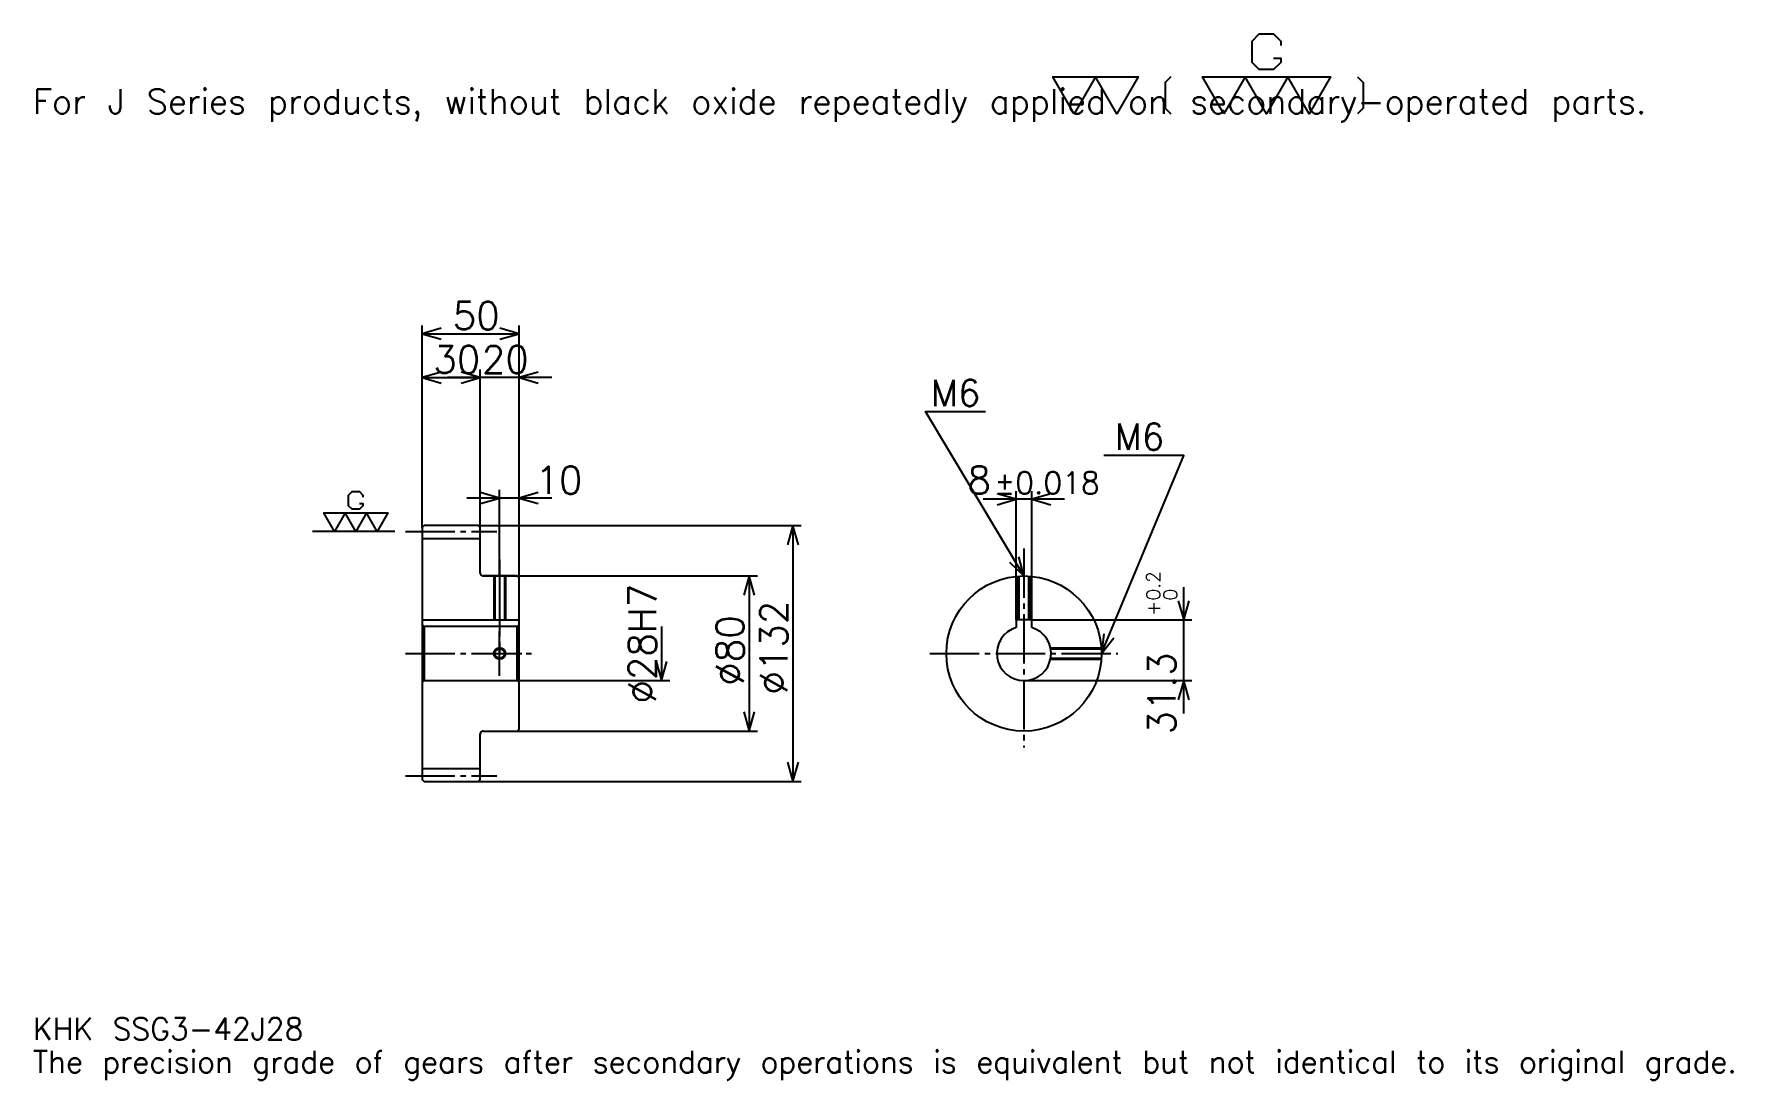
# Model space of a CAD drawing. Extents: x 29 to 905, y 10 to 550.
import ezdxf

# ---------------------------------------------------------------- set-up
doc = ezdxf.new("R2010")
doc.units = 0
doc.linetypes.add('DASHDOT', pattern=[33.913044, 25.434783, -2.826087, 2.826087, -2.826087])
doc.layers.get('0').update_dxf_attribs({"linetype": 'CONTINUOUS'})
doc.layers.add('DASHDOT', color=6, linetype='DASHDOT')
doc.styles.add('KANJI', font='TXT', dxfattribs={"bigfont": 'BIGFONT'})

msp = doc.modelspace()

# ---------------------------------------------------------------- linework, layer by layer
at = {"color": 5}
for p, q in [((228.913055, 296.326111), (228.913055, 399.478271)), ((228.913055, 395.239136), (278.913055, 395.239136)), ((278.913055, 296.326111), (278.913055, 399.478271)), ((258.913055, 296.326111), (258.913055, 376.869568)), ((228.913055, 372.630432), (258.913055, 372.630432)), ((295.869568, 372.630432), (241.956528, 372.630432)), ((295.869568, 310.456543), (251.956528, 310.456543)), ((268.913055, 296.326111), (268.913055, 314.695648)), ((560.304321, 309.891296), (518.391357, 309.891296)), ((535.347839, 247.626099), (535.347839, 314.130432)), ((543.347839, 247.626099), (543.347839, 314.130432)), ((228.913055, 295.326111), (228.913055, 296.326111)), ((257.913055, 296.326111), (278.913055, 296.326111)), ((258.913055, 295.326111), (258.913055, 296.326111)), ((268.913055, 270.326111), (268.913055, 296.326111)), ((268.913055, 270.326111), (268.913055, 296.326111)), ((278.913055, 296.326111), (424.456543, 296.326111)), ((278.913055, 269.326111), (278.913055, 296.326111)), ((420.217407, 296.326111), (420.217407, 164.326096)), ((260.413055, 270.326111), (278.913055, 270.326111)), ((278.913055, 270.326111), (401.847839, 270.326111)), ((397.608704, 270.326111), (397.608704, 190.326096)), ((621.739136, 199.369568), (621.739136, 264.582611)), ((543.347839, 247.626099), (625.978271, 247.626099)), ((352.391327, 244.326096), (352.391327, 216.326096)), ((278.913055, 216.326096), (356.630432, 216.326096)), ((539.347839, 216.326096), (625.978271, 216.326096)), ((260.413055, 190.326096), (278.913055, 190.326096)), ((278.913055, 190.326096), (401.847839, 190.326096)), ((257.913055, 164.326096), (278.913055, 164.326096)), ((278.913055, 164.326096), (424.456543, 164.326096))]:
    msp.add_line(p, q, dxfattribs=at)
at = {"color": 7}
msp.add_line((214.782623, 293.326111), (172.391312, 293.326111), dxfattribs=at)
at = {"color": 4}
for p, q in [((228.913055, 289.576111), (258.913055, 289.576111)), ((228.913055, 247.626099), (278.913055, 247.626099)), ((229.913055, 244.326096), (229.913055, 216.326096)), ((277.913055, 244.326096), (278.913055, 245.326096)), ((277.913055, 216.326096), (278.913055, 215.326096)), ((228.913055, 171.076096), (258.913055, 171.076096))]:
    msp.add_line(p, q, dxfattribs=at)
at = {"color": 7}
for points in [[(668.086975, 537.352173), (671.760864, 537.352173), (671.760864, 535.147827), (668.086975, 531.473938), (660.739136, 531.473938), (657.065247, 535.147827), (657.065247, 546.169556), (660.739136, 549.843506), (668.086975, 549.843506), (671.760864, 546.169556), (671.760864, 543.96521)], [(565.217407, 508.695648), (554.195679, 527.799988), (598.282593, 527.799988), (587.260864, 508.695648), (576.239136, 527.799988), (565.217407, 508.695648)], [(615.182617, 527.799988), (612.243469, 524.86084), (612.243469, 511.634766), (615.182617, 508.695648)], [(642.369568, 508.695648), (631.347839, 527.799988), (697.478271, 527.799988), (686.456543, 508.695648), (675.434814, 527.799988), (664.413086, 508.695648), (653.391296, 527.799988), (642.369568, 508.695648)], [(711.439148, 527.799988), (714.378296, 524.86084), (714.378296, 511.634766), (711.439148, 508.695648)], [(196.554352, 307.654358), (198.391312, 307.654358), (198.391312, 306.552185), (196.554352, 304.71521), (192.880447, 304.71521), (191.043488, 306.552185), (191.043488, 312.063049), (192.880447, 313.900024), (196.554352, 313.900024), (198.391312, 312.063049), (198.391312, 310.960876)], [(183.695663, 293.326111), (178.184799, 302.878265), (211.250015, 302.878265), (205.739136, 293.326111), (200.228271, 302.878265), (194.717407, 293.326111), (189.206528, 302.878265), (183.695663, 293.326111)]]:
    msp.add_lwpolyline(points, dxfattribs=at)
at = {"color": 5}
for points in [[(238.804352, 398.065216), (228.913055, 395.239136), (238.804352, 392.413055)], [(269.021759, 392.413055), (278.913055, 395.239136), (269.021759, 398.065216)], [(238.804352, 375.456543), (228.913055, 372.630432), (238.804352, 369.804382)], [(249.021759, 369.804382), (258.913055, 372.630432), (249.021759, 375.456543)], [(249.021759, 369.804382), (258.913055, 372.630432), (249.021759, 375.456543)], [(288.804352, 375.456543), (278.913055, 372.630432), (288.804352, 369.804382)], [(539.347839, 270.326111), (488.478271, 355.108704), (519.565186, 355.108704)], [(579.347839, 230.326096), (621.739136, 332.5), (580.478271, 332.5)], [(259.021759, 307.630432), (268.913055, 310.456543), (259.021759, 313.282623)], [(288.804352, 313.282623), (278.913055, 310.456543), (288.804352, 307.630432)], [(525.456543, 307.065216), (535.347839, 309.891296), (525.456543, 312.717407)], [(553.239136, 312.717407), (543.347839, 309.891296), (553.239136, 307.065216)], [(423.043488, 286.434784), (420.217407, 296.326111), (417.391327, 286.434784)], [(531.835449, 277.353821), (539.347839, 270.326111), (536.682129, 280.261841)], [(400.434784, 260.434784), (397.608704, 270.326111), (394.782623, 260.434784)], [(618.913086, 257.517395), (621.739136, 247.626099), (624.565186, 257.517395)], [(580.528076, 240.545288), (579.347839, 230.326096), (585.748718, 238.379257)], [(349.565247, 226.217407), (352.391327, 216.326096), (355.217407, 226.217407)], [(624.565186, 206.434784), (621.739136, 216.326096), (618.913086, 206.434784)], [(394.782623, 200.217407), (397.608704, 190.326096), (400.434784, 200.217407)], [(417.391327, 174.217407), (420.217407, 164.326096), (423.043488, 174.217407)]]:
    msp.add_lwpolyline(points, dxfattribs=at)
at = {"color": 4}
for points in [[(258.913055, 271.826111), (258.913055, 295.326111), (257.913055, 296.326111), (229.913055, 296.326111), (228.913055, 295.326111), (228.913055, 215.326096)], [(260.413055, 190.326096), (277.913055, 190.326096), (278.913055, 191.326096), (278.913055, 269.326111), (277.913055, 270.326111), (260.413055, 270.326111)], [(265.913055, 270.326111), (265.913055, 247.626099)], [(266.453064, 270.326111), (266.453064, 247.626099)], [(271.373047, 270.326111), (271.373047, 247.626099)], [(271.913055, 270.326111), (271.913055, 247.626099)], [(536.347839, 247.626099), (536.347839, 270.21344)], [(536.887817, 247.626099), (536.887817, 270.250366)], [(541.807861, 247.626099), (541.807861, 270.250366)], [(542.347839, 247.626099), (542.347839, 270.21344)], [(543.347839, 243.742508), (543.347839, 247.626099), (535.347839, 247.626099), (535.347839, 243.742508)], [(228.913055, 215.326096), (229.913055, 216.326096), (277.913055, 216.326096), (277.913055, 244.326096), (229.913055, 244.326096), (228.913055, 245.326096)], [(553.022644, 233.326096), (579.235168, 233.326096)], [(553.130005, 232.786102), (579.272095, 232.786102)], [(553.130005, 227.866089), (579.272095, 227.866089)], [(553.022644, 227.326096), (579.235168, 227.326096)], [(228.913055, 215.326096), (228.913055, 165.326096), (229.913055, 164.326096), (257.913055, 164.326096), (258.913055, 165.326096), (258.913055, 188.826096)]]:
    msp.add_lwpolyline(points, dxfattribs=at)
for centre, radius in [((539.347839, 230.326096), 40), ((268.913055, 230.326096), 2.46)]:
    msp.add_circle(centre, radius, dxfattribs=at)
at = {"color": 7}
msp.add_circle((268.913055, 230.326096), 3, dxfattribs=at)
at = {"color": 4}
for centre, radius, start, end in [((260.413055, 271.826111), 1.5, 180, 270), ((539.347839, 230.326096), 14, 106.601549926, 73.398450074), ((260.413055, 188.826096), 1.5, 90, 180)]:
    msp.add_arc(centre, radius, start, end, dxfattribs=at)
at = {"layer": 'DASHDOT', "color": 7}
for p, q in [((220.434799, 293.326111), (267.391327, 293.326111)), ((539.347839, 284.456543), (539.347839, 181.847839)), ((268.913055, 270.326111), (268.913055, 230.326096)), ((220.434799, 230.326096), (287.391327, 230.326096)), ((490.869568, 230.326096), (587.826111, 230.326096)), ((220.434799, 167.326096), (267.391327, 167.326096))]:
    msp.add_line(p, q, dxfattribs=at)
for points in [[(268.913055, 278.804352), (268.913055, 239.147827)], [(268.913055, 218.847839), (268.913055, 241.804352)], [(257.434784, 230.326096), (280.391327, 230.326096)]]:
    msp.add_lwpolyline(points, dxfattribs=at)

# ---------------------------------------------------------------- texts
at = {"color": 7, "style": 'KANJI'}
for s, height, p in [('For J Series products, without black oxide repeatedly applied on secondary-operated parts.', 12.717391, (28.26087, 508.695648)), ('50', 14.130435, (244.728271, 397.5)), ('30', 14.130435, (234.728271, 374.891296)), ('20', 14.130435, (259.728271, 374.891296)), ('M6', 13.565218, (491.304352, 357.934784)), ('M6', 13.565218, (586.130432, 335.326111)), ('10', 14.130435, (287.391327, 312.717407)), ('8', 14.130435, (510.17984, 312.717407)), ('%%p0.018', 11.304348, (524.167236, 312.717407)), ('KHK SSG3-42J28', 11.304348, (28.26087, 31.086956)), ('The precision grade of gears after secondary operations is equivalent but not identical to its original grade.', 11.304348, (28.26087, 14.130435))]:
    msp.add_text(s, height=height, dxfattribs=at).set_placement(p)
for s, height, p in [('0.2', 7.065217, (609.586975, 257.63031)), ('%%c28H7', 14.130435, (349.565247, 204.538055)), ('%%c132', 14.130435, (417.391327, 209.130432)), ('+', 7.065217, (609.586975, 249.717285)), ('0', 7.065217, (618.347839, 257.63031)), ('%%c80', 14.130435, (394.782623, 213.722839)), ('31.3', 14.130435, (617.5, 188.555161))]:
    msp.add_text(s, height=height, rotation=90, dxfattribs=at).set_placement(p)

doc.saveas('drawing.dxf')
